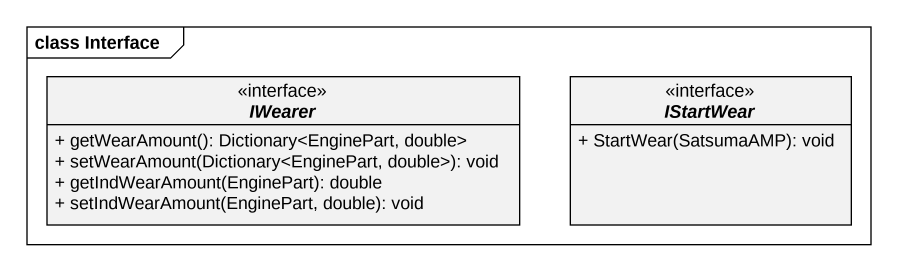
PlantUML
@startuml
mainframe class Interface
hide circle
hide empty members
skinparam classAttributeIconSize 0
interface IWearer <<interface>> {
  + getWearAmount(): Dictionary<EnginePart, double>
  + setWearAmount(Dictionary<EnginePart, double>): void
  + getIndWearAmount(EnginePart): double
  + setIndWearAmount(EnginePart, double): void
}
interface IStartWear <<interface>> {
  + StartWear(SatsumaAMP): void
}
@enduml
